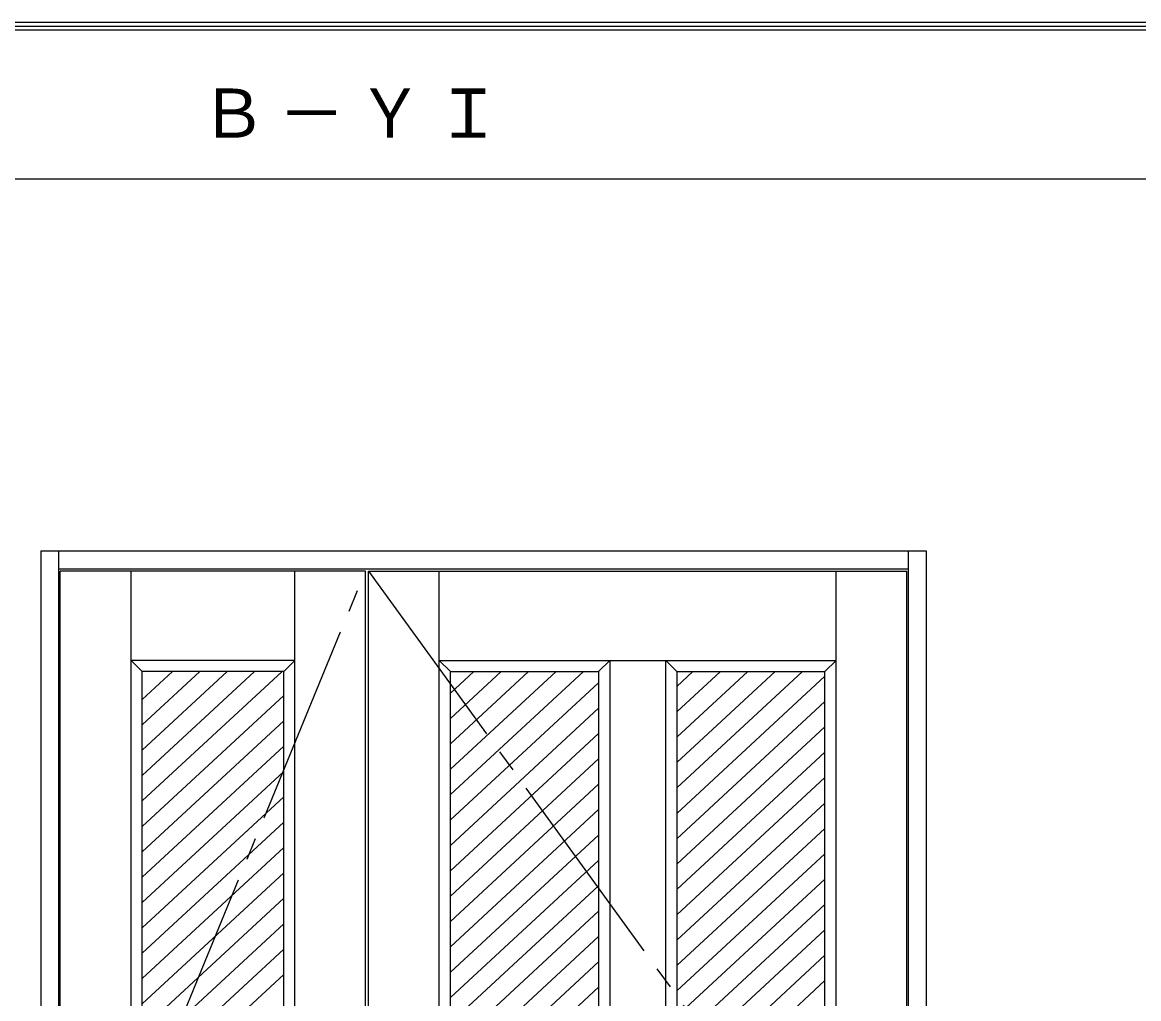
# Model space of a CAD drawing. Units: millimetres, scale not verified. Extents: x -6000 to 5700, y -4307 to 4175.
# Drawn here: x -4815 to -3316, y 2864 to 4175 of the extents above; entities that cross this region are included whole.
import ezdxf

# ---------------------------------------------------------------- set-up
doc = ezdxf.new("R2010")
doc.units = ezdxf.units.MM
doc.header["$LTSCALE"] = 30
doc.linetypes.add('CHAIN2', pattern=[12, 9, -1, 1, -1])
for name, color, linetype in [('0-2_扉', 7, 'Continuous'), ('0-4_枠', 3, 'Continuous'), ('0-7', 7, 'CHAIN2'), ('0-A_文字', 7, 'Continuous'), ('0-C_ハッチ', 4, 'Continuous'), ('F-1_枠', 6, 'Continuous')]:
    doc.layers.add(name, color=color, linetype=linetype)
doc.styles.add('ＭＳ ゴシック', font='')
doc.styles.get('ＭＳ ゴシック').set_extended_font_data('MS Gothic')

msp = doc.modelspace()

# ---------------------------------------------------------------- linework, layer by layer
at = {"layer": '0-2_扉'}
for p, q in [((-4764, 1443), (-4764, 3438)), ((-4669, 1443), (-4669, 3438)), ((-4449, 1443), (-4449, 3438)), ((-4350, 1443), (-4350, 3438)), ((-4350, 3438), (-3627, 3438)), ((-4255, 2404.98), (-4255, 3438)), ((-3722, 1443), (-3722, 3438)), ((-3627, 1443), (-3627, 3438)), ((-4669, 3318), (-4654, 3303)), ((-4449, 3318), (-4669, 3318)), ((-4449, 3318), (-4464, 3303)), ((-4255, 3318), (-3948.5, 3318)), ((-4255, 3318), (-4240, 3303)), ((-4041, 3303), (-4026, 3318)), ((-4026, 3318), (-4026, 2243)), ((-3951, 3318), (-3951, 2243)), ((-3936, 3303), (-3950.71, 3317.71)), ((-4654, 2258), (-4654, 3303)), ((-4464, 3303), (-4654, 3303)), ((-4240, 3303), (-4041, 3303)), ((-4240, 2411.41), (-4240, 3303)), ((-4041, 3303), (-4041, 3015)), ((-3936, 3303), (-3936, 3015)), ((-3936, 3303), (-3737, 3303)), ((-3737, 2258), (-3737, 3303)), ((-4464.19, 3120), (-4464, 3120)), ((-4239.81, 3120), (-4240, 3120)), ((-4041, 3015), (-4041, 2258)), ((-3936, 3015), (-3936, 2258))]:
    msp.add_line(p, q, dxfattribs=at)
for points in [[(-4354, 1443), (-4354, 3438), (-4764, 3438)], [(-3948.5, 3318), (-3722, 3318), (-3737, 3303)], [(-4669, 2243), (-4449, 2243), (-4464, 2258), (-4464, 3303)]]:
    msp.add_lwpolyline(points, dxfattribs=at)
at = {"layer": '0-4_枠'}
for p, q in [((-4790, 3465), (-4790, 1418)), ((-4790, 3465), (-3601, 3465)), ((-4766, 1418), (-4766, 3465)), ((-3625, 1418), (-3625, 3465)), ((-3601, 3465), (-3601, 1418)), ((-4766, 3441), (-3625, 3441))]:
    msp.add_line(p, q, dxfattribs=at)
at = {"layer": '0-7'}
for points in [[(-4354, 1443), (-4764, 2440.5), (-4354, 3438)], [(-4350, 3438), (-3627, 2440.5), (-4350, 1443)]]:
    msp.add_lwpolyline(points, dxfattribs=at)
at = {"layer": '0-C_ハッチ'}
for p, q in [((-4613.42, 3303), (-4654, 3265.42)), ((-4466.23, 3303), (-4654, 3129.14)), ((-4503.03, 3303), (-4654, 3163.21)), ((-4539.82, 3303), (-4654, 3197.28)), ((-4576.62, 3303), (-4654, 3231.35)), ((-4171.86, 3303), (-4240, 3239.9)), ((-4135.06, 3303), (-4240, 3205.83)), ((-4098.26, 3303), (-4240, 3171.76)), ((-4061.47, 3303), (-4240, 3137.69)), ((-4208.65, 3303), (-4240, 3273.97)), ((-3914.28, 3303), (-3936, 3282.89)), ((-3877.48, 3303), (-3936, 3248.82)), ((-3840.69, 3303), (-3936, 3214.75)), ((-3803.89, 3303), (-3936, 3180.67)), ((-3767.09, 3303), (-3936, 3146.6)), ((-4041, 3287.88), (-4240, 3103.62)), ((-3737, 3296.79), (-3936, 3112.53)), ((-4464, 3270.99), (-4654, 3095.07)), ((-4041, 3253.81), (-4240, 3069.55)), ((-3737, 3262.72), (-3936, 3078.46)), ((-4464, 3236.92), (-4654, 3061)), ((-3737, 3228.65), (-3936, 3044.39)), ((-4041, 3219.74), (-4240, 3035.48)), ((-4464, 3202.85), (-4654, 3026.93)), ((-3737, 3194.58), (-3936, 3010.32)), ((-4041, 3185.67), (-4240, 3001.41)), ((-4464, 3168.78), (-4654, 2992.85)), ((-4041, 3151.59), (-4240, 2967.34)), ((-3737, 3160.51), (-3936, 2976.25)), ((-4464, 3134.71), (-4654, 2958.78)), ((-3737, 3126.44), (-3936, 2942.18)), ((-4041, 3117.52), (-4240, 2933.26)), ((-4464, 3100.64), (-4654, 2924.71)), ((-3737, 3092.37), (-3936, 2908.11)), ((-4041, 3083.45), (-4240, 2899.19)), ((-4464, 3066.57), (-4654, 2890.64)), ((-4041, 3049.38), (-4240, 2865.12)), ((-3737, 3058.29), (-3936, 2874.04)), ((-4464, 3032.5), (-4654, 2856.57)), ((-4041, 3015.31), (-4240, 2831.05)), ((-3737, 3024.22), (-3936, 2839.96)), ((-4464, 2998.43), (-4654, 2822.5)), ((-3737, 2990.15), (-3936, 2805.89)), ((-4041, 2981.24), (-4240, 2796.98)), ((-4464, 2964.35), (-4654, 2788.43)), ((-3737, 2956.08), (-3936, 2771.82)), ((-4041, 2947.17), (-4240, 2762.91)), ((-4464, 2930.28), (-4654, 2754.36)), ((-4041, 2913.1), (-4240, 2728.84)), ((-3737, 2922.01), (-3936, 2737.75)), ((-4464, 2896.21), (-4654, 2720.29)), ((-4041, 2879.03), (-4240, 2694.77)), ((-3737, 2887.94), (-3936, 2703.68))]:
    msp.add_line(p, q, dxfattribs=at)
at = {"layer": 'F-1_枠'}
for p, q in [((-6000, 4175), (5700, 4175)), ((-6000, 4170), (5700, 4170)), ((-6000, 4165), (5700, 4165)), ((-6000, 3965), (5700, 3965))]:
    msp.add_line(p, q, dxfattribs=at)

# ---------------------------------------------------------------- texts
at = {"layer": '0-A_文字', "insert": (-4576.7, 4020), "char_height": 65.98, "attachment_point": 7, "style": 'ＭＳ ゴシック'}
msp.add_mtext('\\T1.17;Ｂ－ＹＩ', dxfattribs=at)

doc.saveas('drawing.dxf')
